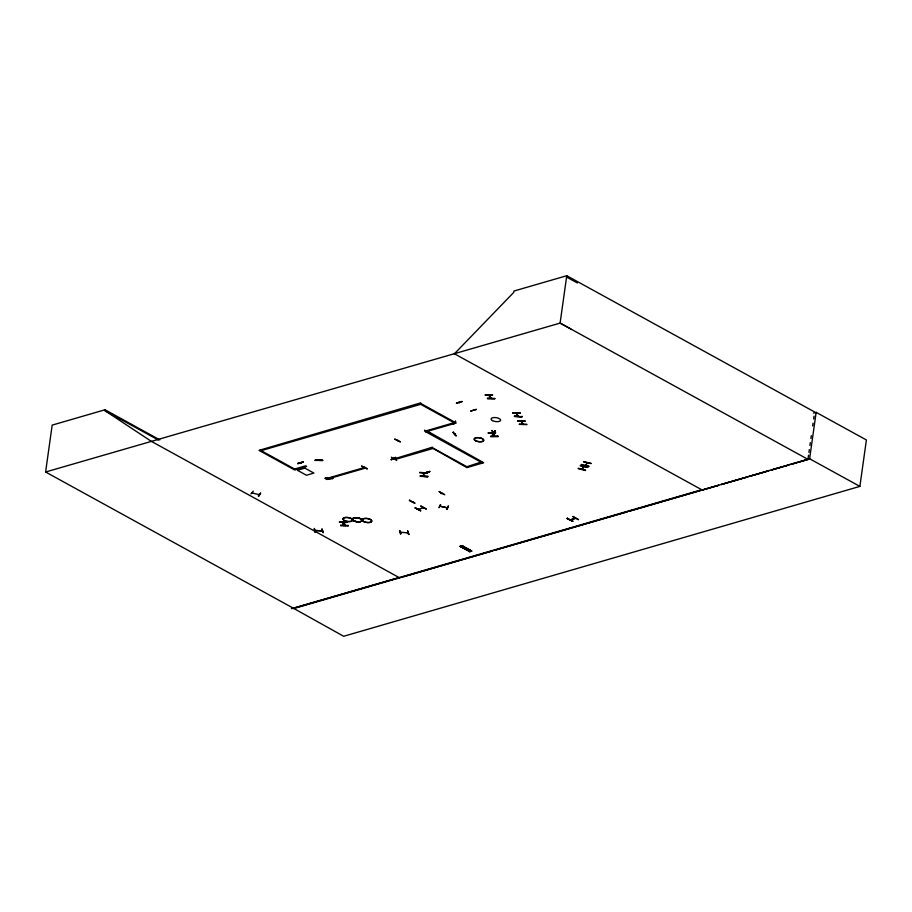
<?xml version="1.0" encoding="UTF-8"?>
<svg xmlns="http://www.w3.org/2000/svg" width="912" height="912" viewBox="0 0 912 912"><rect width="100%" height="100%" fill="white"/><g stroke="black" fill="none" stroke-linecap="round" stroke-linejoin="round"><path stroke-width="1.37" d="M487.555 398.692L494.874 398.624L487.487 398.134M494.874 398.612L487.43 398.521M587.727 467.468L580.385 465.428M590.965 463.592L583.634 461.552M332.652 478.002L332.698 478.572L325.265 478.424M332.629 478.378L325.219 477.899M519.316 424.411L526.817 424.285M514.425 416.043L521.949 416.795L521.903 416.214M526.794 424.661L519.338 424.103M348.316 525.449L340.746 525.449M420.295 476.212L427.933 476.794L420.307 476.167M424.262 476.315L423.601 473.134M701.704 489.733L293.459 608.27L45.6 472.006L52.189 425.106L105.028 409.762L159.839 439.892M399.73 577.9L151.278 441.317L104.914 410.639L105.028 409.762M250.937 493.928L253.274 491.146M260.57 492.97L258.575 496.253L258.221 495.763M303.377 461.746L297.848 463.319M813.458 413.125L816.149 412.349L866.4 439.972L859.879 486.392L343.664 636.28L293.459 608.27M322.677 460.138L315.244 460.036M314.412 528.436L314.788 532.084L315.267 531.73M326.599 479.507C338.17 475.87 329.722 479.632 326.371 479.005M321.97 529.348L323.247 532.665L322.027 528.96M331.9 477.421L326.393 479.381M346.97 522.131L339.435 521.812M340.792 525.711L340.78 525.141M343.619 521.983L344.964 525.312M344.12 525.278L342.638 522.291M361.551 466.192L367.205 468.665M396.663 460.423L391.362 457.174M395.306 457.493L391.305 459.42M391.248 459.796L395.671 457.277M394.702 439.185L400.357 441.67M399.57 530.579L400.402 533.908L400.881 533.554M294.587 469.03L305.6 465.838L306.626 466.408L294.553 469.908L259.042 450.38L420.763 402.865M409.705 500.038L409.351 500.517L415.006 502.979M408.827 534.443L407.641 530.784M424.513 430.179L429.814 433.109M427.249 472.952L419.623 472.359M415.348 507.517L414.983 507.995L420.671 510.446M420.318 475.642L427.945 476.235M426.941 430.909L483.679 462.726L466.876 467.617L431.433 447.507M425.129 473.419C434.192 469.064 428.252 473.111 425.117 473.077M420.842 505.921L426.178 508.85M432.391 448.658L395.717 459.306L394.679 458.736L432.505 447.199M439.162 491.488L444.714 494.726L439.196 491.807M440.336 504.644L439.139 507.323M455.624 421.082L453.469 423.92M462.088 401.405L456.57 402.99M453.481 432.037C451.748 432.607 460.64 440.302 453.07 432.391M459.762 401.998L459.169 402.659L459.773 402.01M448.271 505.932L446.983 509.363L446.618 508.885M476.338 409.602L470.831 410.833M476.349 409.237L470.82 411.187M492.583 394.714L485.252 394.805M481.661 461.894L466.91 466.727M488.308 432.835L495.581 432.664M498.055 436.529L490.702 436.164M491.876 430.441L494.521 433.77M492.902 433.223C493.449 435.149 498.134 426.235 493.244 433.667M497.975 436.004L498.055 436.574M516.682 413.227L516.386 412.577L517.936 416.465M517.697 420.774L525.118 421.219M520.262 412.885L512.726 412.976M522.804 423.533L522.895 424.57L521.436 421.618M523.066 423.533L523.043 424.285L523.18 423.601M517.628 421.059L525.175 420.945M814.621 411.985L566.762 275.72L560.105 323.099L45.6 472.006M567.481 518.039L567.116 518.518L572.804 520.969M585.652 470.011L578.288 468.278M572.975 516.443L578.561 519.669L573.01 516.762M581.525 464.402L581.354 464.949L588.89 466.135M587.75 467.161L580.328 465.815M590.999 463.285L583.577 461.939M808.157 457.972L808.556 455.179M808.944 452.398L809.332 449.605M809.924 445.421L810.312 442.639M810.905 438.455L811.292 435.674M812.66 425.915L813.059 423.122M813.641 418.95L814.04 416.157M293.413 608.657L809.617 458.759L816.149 412.349M581.788 469.452L583.817 466.659M581.902 469.224L583.669 466.944M587.419 462.908L585.025 465.622M587.385 462.886L585.31 465.656M343.63 524.195L344.189 523.921M344.28 524.183L343.482 524.149M427.192 473.248L419.566 472.747M585.481 470.546L578.219 468.62M300.538 463.011L301.051 463.273M346.913 522.428L339.378 522.2M520.205 413.159L512.635 412.908M322.62 460.435L315.187 460.423M462.019 401.713L456.365 403.298M492.526 394.987L485.195 395.067M495.512 432.961L488.114 433.029M491.215 398.441L489.049 395.192M572.713 521.311L567.355 518.404M361.836 466.032L367.148 469.053M400.254 442.001L394.942 439.094M409.625 500.346L414.675 503.401M581.468 464.744L588.833 466.488M297.768 463.592L303.286 462.042M439.082 507.71L440.678 504.689M440.097 506.206L447.359 507.847L439.972 506.171M446.983 509.341L448.282 506.274M343.436 523.887L344.018 523.876M391.202 459.716L395.569 457.585M399.912 530.579L400.824 533.93M518.255 416.476L516.614 413.227M453.378 424.205L455.464 421.401M453.412 424.308L455.567 421.469M454.632 422.86L455.259 423.008M493.814 432.094L493.061 432.049L493.882 432.242M471.185 551.315L461.62 545.992L471.789 551.133L462.156 545.672L460.127 546.413L469.885 551.669M460.264 546.277L470.296 551.543L460.15 546.425M469.634 551.737L471.664 550.985L461.791 545.775M252.818 493.05L252.122 492.868M258.666 494.498L259.361 494.68L252.157 493.027M258.575 496.231L260.593 493.312M417.867 509.318L418.414 509.158M423.544 507.87L417.947 509.272M575.666 518.392L570.182 519.943M364.412 467.537L365.028 467.366M397.746 440.633L398.373 440.485L397.643 440.485M393.334 459.112L393.767 458.998M412.292 501.794L413.022 501.794L412.463 501.965M454.427 353.788L513.73 292.41L513.923 291.053L566.762 275.72M322.403 531.046L314.925 530.408M459.249 401.953L459.682 402.694M420.546 510.811L415.268 507.824L420.614 510.834M491.773 433.211L494.133 436.438M488.741 395.147L490.838 398.419M570.08 519.794L575.495 518.244M441.237 493.574L441.853 493.392M426.634 472.074L427.181 472.427L426.588 472.211M425.072 473.465L429.769 471.413M328.548 478.002L328.981 478.629L365.769 468.004L364.732 467.434L328.046 478.082L329.084 478.652M523.135 424.547L521.618 421.321M427.135 432.151L426.406 432.151L427.021 431.98M441.112 493.403L441.796 493.415M455.544 434.146L454.974 434.169M492.491 432.584L493.175 432.562M314.264 528.766L315.21 532.118M261.151 450.642L420.649 404.324M454.096 422.712L424.753 431.228L482.608 463.045M425.79 431.798L456.205 422.974L420.683 403.446M572.747 521.356L567.116 518.495M291.395 608.692L399.137 577.581M453.845 353.468L702.286 490.052L718.576 485.344M721.289 484.557L747.076 477.113M749.801 476.326L768.805 470.843M771.518 470.056L787.808 465.348M793.235 463.786L797.305 462.612M800.018 461.825L808.169 459.477M403.811 576.715L492.4 550.996M495.125 550.198L514.208 544.658M516.933 543.871L627.331 511.814M630.055 511.016L700.918 490.439M702.286 490.052L718.542 485.332M721.255 484.534L768.668 470.774M771.381 469.988L807.964 459.363L560.105 323.099L570.958 329.004M297.791 463.706L303.32 462.122M461.267 546.733L463.125 546.208M465.405 549.047L467.263 548.522M466.374 549.583L468.232 549.07M467.229 550.061L469.087 549.548M468.198 550.609L470.056 550.084M468.848 550.962L470.695 550.449M455.168 423.122L454.484 422.974M401.189 532.426L400.402 532.22L407.881 532.893M454.792 434.009L455.43 433.998M393.505 458.702L394.132 458.941M492.366 432.459L492.913 432.402M490.69 436.552L497.963 436.381L490.656 436.552M393.95 459.032L393.357 458.77M300.652 462.886L300.88 463.228M315.107 460.207L322.631 460.526M332.698 478.504L325.265 478.469M515.257 412.783L517.765 412.828M521.949 416.773L514.379 416.431L521.949 416.727M340.746 525.517L348.338 526.019M407.584 531.172L408.861 534.489M314.845 530.419L322.21 530.887M407.949 532.733L407.185 532.813M420.877 506.24L426.178 509.158M491.887 430.76L494.532 434.089M343.995 522.382L345.329 525.677M343.642 522.314L344.975 525.597M407.664 531.115L408.519 534.409M322.05 529.291L322.894 532.585M566.569 277.066L577.421 282.971M809.617 458.759L859.879 486.392M419.611 403.754L455.134 423.282M432.425 447.781L467.936 467.297M260.114 450.072L295.625 469.6M104.914 410.639L158.471 440.074M460.298 546.185L469.805 551.509M495.068 430.726L492.913 433.531M423.863 476.281L423.282 473.351M492.138 433.2L494.407 436.392M453.344 432.379L455.989 435.697M475.483 440.61L475.471 440.633A4.811 1.984 8 0 0 483.554 440.77A4.811 1.984 8 0 0 477.808 437.612A4.811 1.984 8 0 0 475.54 440.678L475.517 440.542M342.331 522.28L343.653 525.643L342.353 522.28M304.87 468.13L297.449 470.284L306.478 475.243L313.888 473.089L304.87 468.13M475.54 440.701A4.811 1.984 8 0 0 483.542 440.792A4.811 1.984 8 0 0 477.808 437.635A4.811 1.984 8 0 0 475.54 440.701M364.298 521.915A4.811 1.984 8 0 0 371.743 521.276A4.811 1.984 8 0 0 364.925 518.529A4.811 1.984 8 0 0 364.298 521.915M364.31 521.744A4.822 1.995 8 0 0 371.788 521.117A4.822 1.995 8 0 0 364.948 518.347A4.822 1.995 8 0 0 364.31 521.744M345.044 520.946A4.811 1.984 8 0 0 352.488 520.307A4.811 1.984 8 0 0 345.671 517.56A4.811 1.984 8 0 0 345.044 520.946M345.055 520.775A4.822 1.995 8 0 0 352.534 520.148A4.822 1.995 8 0 0 345.694 517.389A4.822 1.995 8 0 0 345.055 520.775M354.46 521.231A4.811 1.984 8 0 0 361.916 520.604A4.811 1.984 8 0 0 355.099 517.845A4.811 1.984 8 0 0 354.46 521.231M354.472 521.071A4.822 1.995 8 0 0 361.95 520.433A4.822 1.995 8 0 0 355.121 517.674A4.822 1.995 8 0 0 354.472 521.071A4.822 1.995 8 0 0 361.95 520.444A4.822 1.995 8 0 0 355.11 517.685A4.822 1.995 8 0 0 354.472 521.071M492.434 420.603A4.811 1.984 8 0 0 500.449 420.683A4.811 1.984 8 0 0 494.703 417.525A4.811 1.984 8 0 0 492.434 420.603"/></g></svg>
